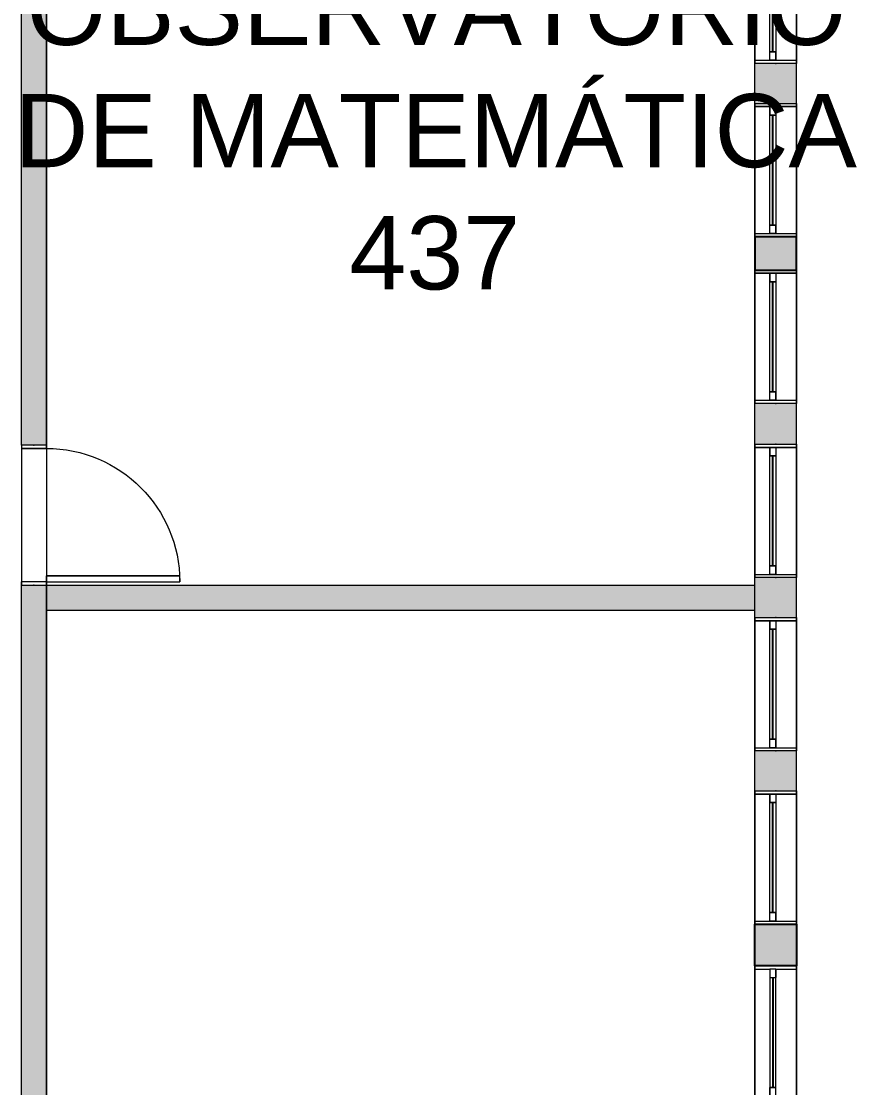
# Model space of a CAD drawing. Header units: metres. Extents: x 512 to 829, y -209 to 245.
# Drawn here: x 788.74 to 793.75, y -86.63 to -80.23 of the extents above; entities that cross this region are included whole.
import ezdxf

# ---------------------------------------------------------------- set-up
doc = ezdxf.new("R2010")
doc.units = ezdxf.units.M
doc.header["$LTSCALE"] = 0.508
doc.set_wipeout_variables(frame=1)
doc.header["$PDSIZE"] = -2
for name, color, linetype, lineweight in [('AMB-NOVOS', 10, 'Continuous', 15), ('None', 7, 'Continuous', 5), ('NãoImprimir', 7, 'Continuous', 5), ('Peitoris', 2, 'Continuous', 5), ('Telhado-Princ', 7, 'Continuous', 5)]:
    doc.layers.add(name, color=color, linetype=linetype, lineweight=lineweight)

# ---------------------------------------------------------------- blocks, each defined once
blk = doc.blocks.new('Grupo-2313')
at = {"color": 7, "linetype": 'Continuous', "lineweight": 5}
for points in [[(-0.4, 0.125), (-0.38095, 0.125), (-0.38095, -0.125), (-0.4, -0.125)], [(0.38095, 0.125), (0.4, 0.125), (0.4, -0.125), (0.38095, -0.125)]]:
    blk.add_wipeout(points, dxfattribs=at).dxf.layer = 'None'
at = {"layer": 'None', "color": 7, "linetype": 'Continuous', "lineweight": 5}
for points in [[(-0.4, 0.125), (-0.38095, 0.125), (-0.38095, -0.125), (-0.4, -0.125)], [(0.38095, 0.125), (0.4, 0.125), (0.4, -0.125), (0.38095, -0.125)]]:
    blk.add_lwpolyline(points, close=True, dxfattribs=at)
blk = doc.blocks.new('Grupo-2314')
at = {"layer": 'None', "color": 7}
blk.add_blockref('Grupo-2313', (0, 0), dxfattribs=at)
at = {"layer": 'None', "color": 7, "linetype": 'Continuous', "lineweight": 5}
for p, q in [((-0.4, 0.125), (-0.38095, 0.125)), ((-0.38095, 0.125), (-0.38095, -0.125)), ((0.4, 0.125), (0.38095, 0.125)), ((0.38095, 0.125), (0.38095, -0.125)), ((-0.4, -0.125), (-0.38095, -0.125)), ((0.4, -0.125), (0.38095, -0.125))]:
    blk.add_line(p, q, dxfattribs=at)
blk = doc.blocks.new('Grupo-2315')
at = {"layer": 'None', "color": 7, "linetype": 'Continuous', "lineweight": 5}
for p, q in [((-0.38095, 0.034925), (-0.38095, 0)), ((0.38095, 0.034925), (0.38095, 0))]:
    blk.add_line(p, q, dxfattribs=at)
blk = doc.blocks.new('Grupo-2316')
at = {"color": 7, "linetype": 'Continuous', "lineweight": 5}
for points in [[(-0.38095, 0.034925), (-0.33015, 0.034925), (-0.33015, 0), (-0.38095, 0)], [(0.33015, 0.034925), (0.38095, 0.034925), (0.38095, 0), (0.33015, 0)]]:
    blk.add_wipeout(points, dxfattribs=at).dxf.layer = 'None'
at = {"layer": 'None', "color": 7, "linetype": 'Continuous', "lineweight": 5}
for points in [[(-0.38095, 0.034925), (-0.33015, 0.034925), (-0.33015, 0), (-0.38095, 0)], [(0.33015, 0.034925), (0.38095, 0.034925), (0.38095, 0), (0.33015, 0)]]:
    blk.add_lwpolyline(points, close=True, dxfattribs=at)
blk = doc.blocks.new('Grupo-2317')
at = {"layer": 'None', "color": 7}
blk.add_blockref('Grupo-2315', (0, 0), dxfattribs=at)
at = {"color": 7, "linetype": 'Continuous', "lineweight": 5}
blk.add_wipeout([(-0.33015, 0.034925), (0.33015, 0.034925), (0.33015, 0), (-0.33015, 0)], dxfattribs=at).dxf.layer = 'None'
at = {"layer": 'None', "color": 7, "linetype": 'Continuous', "lineweight": 5}
blk.add_lwpolyline([(-0.33015, 0.034925), (0.33015, 0.034925), (0.33015, 0), (-0.33015, 0)], close=True, dxfattribs=at)
at = {"layer": 'None', "color": 7}
blk.add_blockref('Grupo-2316', (0, 0), dxfattribs=at)
at = {"layer": 'None', "color": 7, "linetype": 'Continuous', "lineweight": 5}
for p, q in [((-0.38095, 0.034925), (-0.33015, 0.034925)), ((-0.38095, 0), (-0.33015, 0)), ((-0.33015, 0.034925), (-0.33015, 0)), ((0.38095, 0.034925), (0.33015, 0.034925)), ((0.33015, 0.034925), (0.33015, 0)), ((0.38095, 0), (0.33015, 0))]:
    blk.add_line(p, q, dxfattribs=at)
blk = doc.blocks.new('Grupo-2318')
at = {"color": 7, "linetype": 'Continuous', "lineweight": 9}
blk.add_wipeout([(-0.3301, 0.0181), (0.3301, 0.0181), (0.3301, 0.0168), (-0.3301, 0.0168)], dxfattribs=at).dxf.layer = 'None'
blk = doc.blocks.new('Grupo-2319')
at = {"layer": 'None', "color": 7}
blk.add_blockref('Grupo-2318', (0, 0), dxfattribs=at)
at = {"layer": 'None', "color": 7, "linetype": 'Continuous', "lineweight": 25}
for p, q in [((-0.3301, 0.0181), (0.3301, 0.0181)), ((-0.3301, 0.0168), (0.3301, 0.0168))]:
    blk.add_line(p, q, dxfattribs=at)
blk = doc.blocks.new('Grupo-2320')
at = {"layer": 'None', "color": 7, "linetype": 'Continuous', "lineweight": 20}
for p, q in [((0.4, 0.125), (-0.4, 0.125)), ((0.4, -0.125), (-0.4, -0.125))]:
    blk.add_line(p, q, dxfattribs=at)
blk = doc.blocks.new('Window (2D)-205')
at = {"color": 7, "linetype": 'Continuous', "lineweight": 5}
blk.add_wipeout([(-0.4, 0.125), (0.4, 0.125), (0.4, -0.125), (-0.4, -0.125)], dxfattribs=at).dxf.layer = 'None'
at = {"layer": 'None', "color": 7}
blk.add_blockref('Grupo-2314', (0, 0), dxfattribs=at)
at = {"layer": 'None', "color": 7, "linetype": 'Continuous', "lineweight": 5}
for p, q in [((-0.4, 0.125), (0.4, 0.125)), ((-0.4, -0.125), (0.4, -0.125))]:
    blk.add_line(p, q, dxfattribs=at)
at = {"layer": 'NãoImprimir', "linetype": 'Continuous'}
for p in [(-0.4, 0), (0.4, 0)]:
    blk.add_point(p, dxfattribs=at)
at = {"layer": 'Peitoris'}
blk.add_blockref('Grupo-2317', (0, 0), dxfattribs=at)
blk.add_blockref('Grupo-2319', (0, 0), dxfattribs=at)
at = {"layer": 'Telhado-Princ'}
blk.add_blockref('Grupo-2320', (0, 0), dxfattribs=at)
blk = doc.blocks.new('Grupo-2321')
at = {"color": 7, "linetype": 'Continuous', "lineweight": 5}
for points in [[(-0.4, 0.125), (-0.38095, 0.125), (-0.38095, -0.125), (-0.4, -0.125)], [(0.38095, 0.125), (0.4, 0.125), (0.4, -0.125), (0.38095, -0.125)]]:
    blk.add_wipeout(points, dxfattribs=at).dxf.layer = 'None'
at = {"layer": 'None', "color": 7, "linetype": 'Continuous', "lineweight": 5}
for points in [[(-0.4, 0.125), (-0.38095, 0.125), (-0.38095, -0.125), (-0.4, -0.125)], [(0.38095, 0.125), (0.4, 0.125), (0.4, -0.125), (0.38095, -0.125)]]:
    blk.add_lwpolyline(points, close=True, dxfattribs=at)
blk = doc.blocks.new('Grupo-2322')
at = {"layer": 'None', "color": 7}
blk.add_blockref('Grupo-2321', (0, 0), dxfattribs=at)
at = {"layer": 'None', "color": 7, "linetype": 'Continuous', "lineweight": 5}
for p, q in [((-0.4, 0.125), (-0.38095, 0.125)), ((-0.38095, 0.125), (-0.38095, -0.125)), ((0.4, 0.125), (0.38095, 0.125)), ((0.38095, 0.125), (0.38095, -0.125)), ((-0.4, -0.125), (-0.38095, -0.125)), ((0.4, -0.125), (0.38095, -0.125))]:
    blk.add_line(p, q, dxfattribs=at)
blk = doc.blocks.new('Grupo-2323')
at = {"layer": 'None', "color": 7, "linetype": 'Continuous', "lineweight": 5}
for p, q in [((-0.38095, 0.034925), (-0.38095, 0)), ((0.38095, 0.034925), (0.38095, 0))]:
    blk.add_line(p, q, dxfattribs=at)
blk = doc.blocks.new('Grupo-2324')
at = {"color": 7, "linetype": 'Continuous', "lineweight": 5}
for points in [[(-0.38095, 0.034925), (-0.33015, 0.034925), (-0.33015, 0), (-0.38095, 0)], [(0.33015, 0.034925), (0.38095, 0.034925), (0.38095, 0), (0.33015, 0)]]:
    blk.add_wipeout(points, dxfattribs=at).dxf.layer = 'None'
at = {"layer": 'None', "color": 7, "linetype": 'Continuous', "lineweight": 5}
for points in [[(-0.38095, 0.034925), (-0.33015, 0.034925), (-0.33015, 0), (-0.38095, 0)], [(0.33015, 0.034925), (0.38095, 0.034925), (0.38095, 0), (0.33015, 0)]]:
    blk.add_lwpolyline(points, close=True, dxfattribs=at)
blk = doc.blocks.new('Grupo-2325')
at = {"layer": 'None', "color": 7}
blk.add_blockref('Grupo-2323', (0, 0), dxfattribs=at)
at = {"color": 7, "linetype": 'Continuous', "lineweight": 5}
blk.add_wipeout([(-0.33015, 0.034925), (0.33015, 0.034925), (0.33015, 0), (-0.33015, 0)], dxfattribs=at).dxf.layer = 'None'
at = {"layer": 'None', "color": 7, "linetype": 'Continuous', "lineweight": 5}
blk.add_lwpolyline([(-0.33015, 0.034925), (0.33015, 0.034925), (0.33015, 0), (-0.33015, 0)], close=True, dxfattribs=at)
at = {"layer": 'None', "color": 7}
blk.add_blockref('Grupo-2324', (0, 0), dxfattribs=at)
at = {"layer": 'None', "color": 7, "linetype": 'Continuous', "lineweight": 5}
for p, q in [((-0.38095, 0.034925), (-0.33015, 0.034925)), ((-0.38095, 0), (-0.33015, 0)), ((-0.33015, 0.034925), (-0.33015, 0)), ((0.38095, 0.034925), (0.33015, 0.034925)), ((0.33015, 0.034925), (0.33015, 0)), ((0.38095, 0), (0.33015, 0))]:
    blk.add_line(p, q, dxfattribs=at)
blk = doc.blocks.new('Grupo-2326')
at = {"color": 7, "linetype": 'Continuous', "lineweight": 9}
blk.add_wipeout([(-0.3301, 0.0181), (0.3301, 0.0181), (0.3301, 0.0168), (-0.3301, 0.0168)], dxfattribs=at).dxf.layer = 'None'
blk = doc.blocks.new('Grupo-2327')
at = {"layer": 'None', "color": 7}
blk.add_blockref('Grupo-2326', (0, 0), dxfattribs=at)
at = {"layer": 'None', "color": 7, "linetype": 'Continuous', "lineweight": 25}
for p, q in [((-0.3301, 0.0181), (0.3301, 0.0181)), ((-0.3301, 0.0168), (0.3301, 0.0168))]:
    blk.add_line(p, q, dxfattribs=at)
blk = doc.blocks.new('Grupo-2328')
at = {"layer": 'None', "color": 7, "linetype": 'Continuous', "lineweight": 20}
for p, q in [((0.4, 0.125), (-0.4, 0.125)), ((0.4, -0.125), (-0.4, -0.125))]:
    blk.add_line(p, q, dxfattribs=at)
blk = doc.blocks.new('Window (2D)-206')
at = {"color": 7, "linetype": 'Continuous', "lineweight": 5}
blk.add_wipeout([(-0.4, 0.125), (0.4, 0.125), (0.4, -0.125), (-0.4, -0.125)], dxfattribs=at).dxf.layer = 'None'
at = {"layer": 'None', "color": 7}
blk.add_blockref('Grupo-2322', (0, 0), dxfattribs=at)
at = {"layer": 'None', "color": 7, "linetype": 'Continuous', "lineweight": 5}
for p, q in [((-0.4, 0.125), (0.4, 0.125)), ((-0.4, -0.125), (0.4, -0.125))]:
    blk.add_line(p, q, dxfattribs=at)
at = {"layer": 'NãoImprimir', "linetype": 'Continuous'}
for p in [(-0.4, 0), (0.4, 0)]:
    blk.add_point(p, dxfattribs=at)
at = {"layer": 'Peitoris'}
blk.add_blockref('Grupo-2325', (0, 0), dxfattribs=at)
blk.add_blockref('Grupo-2327', (0, 0), dxfattribs=at)
at = {"layer": 'Telhado-Princ'}
blk.add_blockref('Grupo-2328', (0, 0), dxfattribs=at)
blk = doc.blocks.new('Grupo-2329')
at = {"color": 7, "linetype": 'Continuous', "lineweight": 5}
for points in [[(-0.4, 0.125), (-0.38095, 0.125), (-0.38095, -0.125), (-0.4, -0.125)], [(0.38095, 0.125), (0.4, 0.125), (0.4, -0.125), (0.38095, -0.125)]]:
    blk.add_wipeout(points, dxfattribs=at).dxf.layer = 'None'
at = {"layer": 'None', "color": 7, "linetype": 'Continuous', "lineweight": 5}
for points in [[(-0.4, 0.125), (-0.38095, 0.125), (-0.38095, -0.125), (-0.4, -0.125)], [(0.38095, 0.125), (0.4, 0.125), (0.4, -0.125), (0.38095, -0.125)]]:
    blk.add_lwpolyline(points, close=True, dxfattribs=at)
blk = doc.blocks.new('Grupo-2330')
at = {"layer": 'None', "color": 7}
blk.add_blockref('Grupo-2329', (0, 0), dxfattribs=at)
at = {"layer": 'None', "color": 7, "linetype": 'Continuous', "lineweight": 5}
for p, q in [((-0.4, 0.125), (-0.38095, 0.125)), ((-0.38095, 0.125), (-0.38095, -0.125)), ((0.4, 0.125), (0.38095, 0.125)), ((0.38095, 0.125), (0.38095, -0.125)), ((-0.4, -0.125), (-0.38095, -0.125)), ((0.4, -0.125), (0.38095, -0.125))]:
    blk.add_line(p, q, dxfattribs=at)
blk = doc.blocks.new('Grupo-2331')
at = {"layer": 'None', "color": 7, "linetype": 'Continuous', "lineweight": 5}
for p, q in [((-0.38095, 0.034925), (-0.38095, 0)), ((0.38095, 0.034925), (0.38095, 0))]:
    blk.add_line(p, q, dxfattribs=at)
blk = doc.blocks.new('Grupo-2332')
at = {"color": 7, "linetype": 'Continuous', "lineweight": 5}
for points in [[(-0.38095, 0.034925), (-0.33015, 0.034925), (-0.33015, 0), (-0.38095, 0)], [(0.33015, 0.034925), (0.38095, 0.034925), (0.38095, 0), (0.33015, 0)]]:
    blk.add_wipeout(points, dxfattribs=at).dxf.layer = 'None'
at = {"layer": 'None', "color": 7, "linetype": 'Continuous', "lineweight": 5}
for points in [[(-0.38095, 0.034925), (-0.33015, 0.034925), (-0.33015, 0), (-0.38095, 0)], [(0.33015, 0.034925), (0.38095, 0.034925), (0.38095, 0), (0.33015, 0)]]:
    blk.add_lwpolyline(points, close=True, dxfattribs=at)
blk = doc.blocks.new('Grupo-2333')
at = {"layer": 'None', "color": 7}
blk.add_blockref('Grupo-2331', (0, 0), dxfattribs=at)
at = {"color": 7, "linetype": 'Continuous', "lineweight": 5}
blk.add_wipeout([(-0.33015, 0.034925), (0.33015, 0.034925), (0.33015, 0), (-0.33015, 0)], dxfattribs=at).dxf.layer = 'None'
at = {"layer": 'None', "color": 7, "linetype": 'Continuous', "lineweight": 5}
blk.add_lwpolyline([(-0.33015, 0.034925), (0.33015, 0.034925), (0.33015, 0), (-0.33015, 0)], close=True, dxfattribs=at)
at = {"layer": 'None', "color": 7}
blk.add_blockref('Grupo-2332', (0, 0), dxfattribs=at)
at = {"layer": 'None', "color": 7, "linetype": 'Continuous', "lineweight": 5}
for p, q in [((-0.38095, 0.034925), (-0.33015, 0.034925)), ((-0.38095, 0), (-0.33015, 0)), ((-0.33015, 0.034925), (-0.33015, 0)), ((0.38095, 0.034925), (0.33015, 0.034925)), ((0.33015, 0.034925), (0.33015, 0)), ((0.38095, 0), (0.33015, 0))]:
    blk.add_line(p, q, dxfattribs=at)
blk = doc.blocks.new('Grupo-2334')
at = {"color": 7, "linetype": 'Continuous', "lineweight": 9}
blk.add_wipeout([(-0.3301, 0.0181), (0.3301, 0.0181), (0.3301, 0.0168), (-0.3301, 0.0168)], dxfattribs=at).dxf.layer = 'None'
blk = doc.blocks.new('Grupo-2335')
at = {"layer": 'None', "color": 7}
blk.add_blockref('Grupo-2334', (0, 0), dxfattribs=at)
at = {"layer": 'None', "color": 7, "linetype": 'Continuous', "lineweight": 25}
for p, q in [((-0.3301, 0.0181), (0.3301, 0.0181)), ((-0.3301, 0.0168), (0.3301, 0.0168))]:
    blk.add_line(p, q, dxfattribs=at)
blk = doc.blocks.new('Grupo-2336')
at = {"layer": 'None', "color": 7, "linetype": 'Continuous', "lineweight": 20}
for p, q in [((0.4, 0.125), (-0.4, 0.125)), ((0.4, -0.125), (-0.4, -0.125))]:
    blk.add_line(p, q, dxfattribs=at)
blk = doc.blocks.new('Window (2D)-207')
at = {"color": 7, "linetype": 'Continuous', "lineweight": 5}
blk.add_wipeout([(-0.4, 0.125), (0.4, 0.125), (0.4, -0.125), (-0.4, -0.125)], dxfattribs=at).dxf.layer = 'None'
at = {"layer": 'None', "color": 7}
blk.add_blockref('Grupo-2330', (0, 0), dxfattribs=at)
at = {"layer": 'None', "color": 7, "linetype": 'Continuous', "lineweight": 5}
for p, q in [((-0.4, 0.125), (0.4, 0.125)), ((-0.4, -0.125), (0.4, -0.125))]:
    blk.add_line(p, q, dxfattribs=at)
at = {"layer": 'NãoImprimir', "linetype": 'Continuous'}
for p in [(-0.4, 0), (0.4, 0)]:
    blk.add_point(p, dxfattribs=at)
at = {"layer": 'Peitoris'}
blk.add_blockref('Grupo-2333', (0, 0), dxfattribs=at)
blk.add_blockref('Grupo-2335', (0, 0), dxfattribs=at)
at = {"layer": 'Telhado-Princ'}
blk.add_blockref('Grupo-2336', (0, 0), dxfattribs=at)
blk = doc.blocks.new('Grupo-2337')
at = {"color": 7, "linetype": 'Continuous', "lineweight": 5}
for points in [[(-0.4, 0.125), (-0.38095, 0.125), (-0.38095, -0.125), (-0.4, -0.125)], [(0.38095, 0.125), (0.4, 0.125), (0.4, -0.125), (0.38095, -0.125)]]:
    blk.add_wipeout(points, dxfattribs=at).dxf.layer = 'None'
at = {"layer": 'None', "color": 7, "linetype": 'Continuous', "lineweight": 5}
for points in [[(-0.4, 0.125), (-0.38095, 0.125), (-0.38095, -0.125), (-0.4, -0.125)], [(0.38095, 0.125), (0.4, 0.125), (0.4, -0.125), (0.38095, -0.125)]]:
    blk.add_lwpolyline(points, close=True, dxfattribs=at)
blk = doc.blocks.new('Grupo-2338')
at = {"layer": 'None', "color": 7}
blk.add_blockref('Grupo-2337', (0, 0), dxfattribs=at)
at = {"layer": 'None', "color": 7, "linetype": 'Continuous', "lineweight": 5}
for p, q in [((-0.4, 0.125), (-0.38095, 0.125)), ((-0.38095, 0.125), (-0.38095, -0.125)), ((0.4, 0.125), (0.38095, 0.125)), ((0.38095, 0.125), (0.38095, -0.125)), ((-0.4, -0.125), (-0.38095, -0.125)), ((0.4, -0.125), (0.38095, -0.125))]:
    blk.add_line(p, q, dxfattribs=at)
blk = doc.blocks.new('Grupo-2339')
at = {"layer": 'None', "color": 7, "linetype": 'Continuous', "lineweight": 5}
for p, q in [((-0.38095, 0.034925), (-0.38095, 0)), ((0.38095, 0.034925), (0.38095, 0))]:
    blk.add_line(p, q, dxfattribs=at)
blk = doc.blocks.new('Grupo-2340')
at = {"color": 7, "linetype": 'Continuous', "lineweight": 5}
for points in [[(-0.38095, 0.034925), (-0.33015, 0.034925), (-0.33015, 0), (-0.38095, 0)], [(0.33015, 0.034925), (0.38095, 0.034925), (0.38095, 0), (0.33015, 0)]]:
    blk.add_wipeout(points, dxfattribs=at).dxf.layer = 'None'
at = {"layer": 'None', "color": 7, "linetype": 'Continuous', "lineweight": 5}
for points in [[(-0.38095, 0.034925), (-0.33015, 0.034925), (-0.33015, 0), (-0.38095, 0)], [(0.33015, 0.034925), (0.38095, 0.034925), (0.38095, 0), (0.33015, 0)]]:
    blk.add_lwpolyline(points, close=True, dxfattribs=at)
blk = doc.blocks.new('Grupo-2341')
at = {"layer": 'None', "color": 7}
blk.add_blockref('Grupo-2339', (0, 0), dxfattribs=at)
at = {"color": 7, "linetype": 'Continuous', "lineweight": 5}
blk.add_wipeout([(-0.33015, 0.034925), (0.33015, 0.034925), (0.33015, 0), (-0.33015, 0)], dxfattribs=at).dxf.layer = 'None'
at = {"layer": 'None', "color": 7, "linetype": 'Continuous', "lineweight": 5}
blk.add_lwpolyline([(-0.33015, 0.034925), (0.33015, 0.034925), (0.33015, 0), (-0.33015, 0)], close=True, dxfattribs=at)
at = {"layer": 'None', "color": 7}
blk.add_blockref('Grupo-2340', (0, 0), dxfattribs=at)
at = {"layer": 'None', "color": 7, "linetype": 'Continuous', "lineweight": 5}
for p, q in [((-0.38095, 0.034925), (-0.33015, 0.034925)), ((-0.38095, 0), (-0.33015, 0)), ((-0.33015, 0.034925), (-0.33015, 0)), ((0.38095, 0.034925), (0.33015, 0.034925)), ((0.33015, 0.034925), (0.33015, 0)), ((0.38095, 0), (0.33015, 0))]:
    blk.add_line(p, q, dxfattribs=at)
blk = doc.blocks.new('Grupo-2342')
at = {"color": 7, "linetype": 'Continuous', "lineweight": 9}
blk.add_wipeout([(-0.3301, 0.0181), (0.3301, 0.0181), (0.3301, 0.0168), (-0.3301, 0.0168)], dxfattribs=at).dxf.layer = 'None'
blk = doc.blocks.new('Grupo-2343')
at = {"layer": 'None', "color": 7}
blk.add_blockref('Grupo-2342', (0, 0), dxfattribs=at)
at = {"layer": 'None', "color": 7, "linetype": 'Continuous', "lineweight": 25}
for p, q in [((-0.3301, 0.0181), (0.3301, 0.0181)), ((-0.3301, 0.0168), (0.3301, 0.0168))]:
    blk.add_line(p, q, dxfattribs=at)
blk = doc.blocks.new('Grupo-2344')
at = {"layer": 'None', "color": 7, "linetype": 'Continuous', "lineweight": 20}
for p, q in [((0.4, 0.125), (-0.4, 0.125)), ((0.4, -0.125), (-0.4, -0.125))]:
    blk.add_line(p, q, dxfattribs=at)
blk = doc.blocks.new('Window (2D)-208')
at = {"color": 7, "linetype": 'Continuous', "lineweight": 5}
blk.add_wipeout([(-0.4, 0.125), (0.4, 0.125), (0.4, -0.125), (-0.4, -0.125)], dxfattribs=at).dxf.layer = 'None'
at = {"layer": 'None', "color": 7}
blk.add_blockref('Grupo-2338', (0, 0), dxfattribs=at)
at = {"layer": 'None', "color": 7, "linetype": 'Continuous', "lineweight": 5}
for p, q in [((-0.4, 0.125), (0.4, 0.125)), ((-0.4, -0.125), (0.4, -0.125))]:
    blk.add_line(p, q, dxfattribs=at)
at = {"layer": 'NãoImprimir', "linetype": 'Continuous'}
for p in [(-0.4, 0), (0.4, 0)]:
    blk.add_point(p, dxfattribs=at)
at = {"layer": 'Peitoris'}
blk.add_blockref('Grupo-2341', (0, 0), dxfattribs=at)
blk.add_blockref('Grupo-2343', (0, 0), dxfattribs=at)
at = {"layer": 'Telhado-Princ'}
blk.add_blockref('Grupo-2344', (0, 0), dxfattribs=at)
blk = doc.blocks.new('Grupo-2345')
at = {"color": 7, "linetype": 'Continuous', "lineweight": 5}
for points in [[(-0.4, 0.125), (-0.38095, 0.125), (-0.38095, -0.125), (-0.4, -0.125)], [(0.38095, 0.125), (0.4, 0.125), (0.4, -0.125), (0.38095, -0.125)]]:
    blk.add_wipeout(points, dxfattribs=at).dxf.layer = 'None'
at = {"layer": 'None', "color": 7, "linetype": 'Continuous', "lineweight": 5}
for points in [[(-0.4, 0.125), (-0.38095, 0.125), (-0.38095, -0.125), (-0.4, -0.125)], [(0.38095, 0.125), (0.4, 0.125), (0.4, -0.125), (0.38095, -0.125)]]:
    blk.add_lwpolyline(points, close=True, dxfattribs=at)
blk = doc.blocks.new('Grupo-2346')
at = {"layer": 'None', "color": 7}
blk.add_blockref('Grupo-2345', (0, 0), dxfattribs=at)
at = {"layer": 'None', "color": 7, "linetype": 'Continuous', "lineweight": 5}
for p, q in [((-0.4, 0.125), (-0.38095, 0.125)), ((-0.38095, 0.125), (-0.38095, -0.125)), ((0.4, 0.125), (0.38095, 0.125)), ((0.38095, 0.125), (0.38095, -0.125)), ((-0.4, -0.125), (-0.38095, -0.125)), ((0.4, -0.125), (0.38095, -0.125))]:
    blk.add_line(p, q, dxfattribs=at)
blk = doc.blocks.new('Grupo-2347')
at = {"layer": 'None', "color": 7, "linetype": 'Continuous', "lineweight": 5}
for p, q in [((-0.38095, 0.034925), (-0.38095, 0)), ((0.38095, 0.034925), (0.38095, 0))]:
    blk.add_line(p, q, dxfattribs=at)
blk = doc.blocks.new('Grupo-2348')
at = {"color": 7, "linetype": 'Continuous', "lineweight": 5}
for points in [[(-0.38095, 0.034925), (-0.33015, 0.034925), (-0.33015, 0), (-0.38095, 0)], [(0.33015, 0.034925), (0.38095, 0.034925), (0.38095, 0), (0.33015, 0)]]:
    blk.add_wipeout(points, dxfattribs=at).dxf.layer = 'None'
at = {"layer": 'None', "color": 7, "linetype": 'Continuous', "lineweight": 5}
for points in [[(-0.38095, 0.034925), (-0.33015, 0.034925), (-0.33015, 0), (-0.38095, 0)], [(0.33015, 0.034925), (0.38095, 0.034925), (0.38095, 0), (0.33015, 0)]]:
    blk.add_lwpolyline(points, close=True, dxfattribs=at)
blk = doc.blocks.new('Grupo-2349')
at = {"layer": 'None', "color": 7}
blk.add_blockref('Grupo-2347', (0, 0), dxfattribs=at)
at = {"color": 7, "linetype": 'Continuous', "lineweight": 5}
blk.add_wipeout([(-0.33015, 0.034925), (0.33015, 0.034925), (0.33015, 0), (-0.33015, 0)], dxfattribs=at).dxf.layer = 'None'
at = {"layer": 'None', "color": 7, "linetype": 'Continuous', "lineweight": 5}
blk.add_lwpolyline([(-0.33015, 0.034925), (0.33015, 0.034925), (0.33015, 0), (-0.33015, 0)], close=True, dxfattribs=at)
at = {"layer": 'None', "color": 7}
blk.add_blockref('Grupo-2348', (0, 0), dxfattribs=at)
at = {"layer": 'None', "color": 7, "linetype": 'Continuous', "lineweight": 5}
for p, q in [((-0.38095, 0.034925), (-0.33015, 0.034925)), ((-0.38095, 0), (-0.33015, 0)), ((-0.33015, 0.034925), (-0.33015, 0)), ((0.38095, 0.034925), (0.33015, 0.034925)), ((0.33015, 0.034925), (0.33015, 0)), ((0.38095, 0), (0.33015, 0))]:
    blk.add_line(p, q, dxfattribs=at)
blk = doc.blocks.new('Grupo-2350')
at = {"color": 7, "linetype": 'Continuous', "lineweight": 9}
blk.add_wipeout([(-0.3301, 0.0181), (0.3301, 0.0181), (0.3301, 0.0168), (-0.3301, 0.0168)], dxfattribs=at).dxf.layer = 'None'
blk = doc.blocks.new('Grupo-2351')
at = {"layer": 'None', "color": 7}
blk.add_blockref('Grupo-2350', (0, 0), dxfattribs=at)
at = {"layer": 'None', "color": 7, "linetype": 'Continuous', "lineweight": 25}
for p, q in [((-0.3301, 0.0181), (0.3301, 0.0181)), ((-0.3301, 0.0168), (0.3301, 0.0168))]:
    blk.add_line(p, q, dxfattribs=at)
blk = doc.blocks.new('Grupo-2352')
at = {"layer": 'None', "color": 7, "linetype": 'Continuous', "lineweight": 20}
for p, q in [((0.4, 0.125), (-0.4, 0.125)), ((0.4, -0.125), (-0.4, -0.125))]:
    blk.add_line(p, q, dxfattribs=at)
blk = doc.blocks.new('Window (2D)-209')
at = {"color": 7, "linetype": 'Continuous', "lineweight": 5}
blk.add_wipeout([(-0.4, 0.125), (0.4, 0.125), (0.4, -0.125), (-0.4, -0.125)], dxfattribs=at).dxf.layer = 'None'
at = {"layer": 'None', "color": 7}
blk.add_blockref('Grupo-2346', (0, 0), dxfattribs=at)
at = {"layer": 'None', "color": 7, "linetype": 'Continuous', "lineweight": 5}
for p, q in [((-0.4, 0.125), (0.4, 0.125)), ((-0.4, -0.125), (0.4, -0.125))]:
    blk.add_line(p, q, dxfattribs=at)
at = {"layer": 'NãoImprimir', "linetype": 'Continuous'}
for p in [(-0.4, 0), (0.4, 0)]:
    blk.add_point(p, dxfattribs=at)
at = {"layer": 'Peitoris'}
blk.add_blockref('Grupo-2349', (0, 0), dxfattribs=at)
blk.add_blockref('Grupo-2351', (0, 0), dxfattribs=at)
at = {"layer": 'Telhado-Princ'}
blk.add_blockref('Grupo-2352', (0, 0), dxfattribs=at)
blk = doc.blocks.new('Grupo-2465')
at = {"color": 7, "linetype": 'Continuous', "lineweight": 5}
for points in [[(-0.4, 0.125), (-0.38095, 0.125), (-0.38095, -0.125), (-0.4, -0.125)], [(0.38095, 0.125), (0.4, 0.125), (0.4, -0.125), (0.38095, -0.125)]]:
    blk.add_wipeout(points, dxfattribs=at).dxf.layer = 'None'
at = {"layer": 'None', "color": 7, "linetype": 'Continuous', "lineweight": 5}
for points in [[(-0.4, 0.125), (-0.38095, 0.125), (-0.38095, -0.125), (-0.4, -0.125)], [(0.38095, 0.125), (0.4, 0.125), (0.4, -0.125), (0.38095, -0.125)]]:
    blk.add_lwpolyline(points, close=True, dxfattribs=at)
blk = doc.blocks.new('Grupo-2466')
at = {"layer": 'None', "color": 7}
blk.add_blockref('Grupo-2465', (0, 0), dxfattribs=at)
at = {"layer": 'None', "color": 7, "linetype": 'Continuous', "lineweight": 5}
for p, q in [((-0.4, 0.125), (-0.38095, 0.125)), ((-0.38095, 0.125), (-0.38095, -0.125)), ((0.4, 0.125), (0.38095, 0.125)), ((0.38095, 0.125), (0.38095, -0.125)), ((-0.4, -0.125), (-0.38095, -0.125)), ((0.4, -0.125), (0.38095, -0.125))]:
    blk.add_line(p, q, dxfattribs=at)
blk = doc.blocks.new('Grupo-2467')
at = {"layer": 'None', "color": 7, "linetype": 'Continuous', "lineweight": 5}
for p, q in [((-0.38095, 0.034925), (-0.38095, 0)), ((0.38095, 0.034925), (0.38095, 0))]:
    blk.add_line(p, q, dxfattribs=at)
blk = doc.blocks.new('Grupo-2468')
at = {"color": 7, "linetype": 'Continuous', "lineweight": 5}
for points in [[(-0.38095, 0.034925), (-0.33015, 0.034925), (-0.33015, 0), (-0.38095, 0)], [(0.33015, 0.034925), (0.38095, 0.034925), (0.38095, 0), (0.33015, 0)]]:
    blk.add_wipeout(points, dxfattribs=at).dxf.layer = 'None'
at = {"layer": 'None', "color": 7, "linetype": 'Continuous', "lineweight": 5}
for points in [[(-0.38095, 0.034925), (-0.33015, 0.034925), (-0.33015, 0), (-0.38095, 0)], [(0.33015, 0.034925), (0.38095, 0.034925), (0.38095, 0), (0.33015, 0)]]:
    blk.add_lwpolyline(points, close=True, dxfattribs=at)
blk = doc.blocks.new('Grupo-2469')
at = {"layer": 'None', "color": 7}
blk.add_blockref('Grupo-2467', (0, 0), dxfattribs=at)
at = {"color": 7, "linetype": 'Continuous', "lineweight": 5}
blk.add_wipeout([(-0.33015, 0.034925), (0.33015, 0.034925), (0.33015, 0), (-0.33015, 0)], dxfattribs=at).dxf.layer = 'None'
at = {"layer": 'None', "color": 7, "linetype": 'Continuous', "lineweight": 5}
blk.add_lwpolyline([(-0.33015, 0.034925), (0.33015, 0.034925), (0.33015, 0), (-0.33015, 0)], close=True, dxfattribs=at)
at = {"layer": 'None', "color": 7}
blk.add_blockref('Grupo-2468', (0, 0), dxfattribs=at)
at = {"layer": 'None', "color": 7, "linetype": 'Continuous', "lineweight": 5}
for p, q in [((-0.38095, 0.034925), (-0.33015, 0.034925)), ((-0.38095, 0), (-0.33015, 0)), ((-0.33015, 0.034925), (-0.33015, 0)), ((0.38095, 0.034925), (0.33015, 0.034925)), ((0.33015, 0.034925), (0.33015, 0)), ((0.38095, 0), (0.33015, 0))]:
    blk.add_line(p, q, dxfattribs=at)
blk = doc.blocks.new('Grupo-2470')
at = {"color": 7, "linetype": 'Continuous', "lineweight": 9}
blk.add_wipeout([(-0.3301, 0.0181), (0.3301, 0.0181), (0.3301, 0.0168), (-0.3301, 0.0168)], dxfattribs=at).dxf.layer = 'None'
blk = doc.blocks.new('Grupo-2471')
at = {"layer": 'None', "color": 7}
blk.add_blockref('Grupo-2470', (0, 0), dxfattribs=at)
at = {"layer": 'None', "color": 7, "linetype": 'Continuous', "lineweight": 25}
for p, q in [((-0.3301, 0.0181), (0.3301, 0.0181)), ((-0.3301, 0.0168), (0.3301, 0.0168))]:
    blk.add_line(p, q, dxfattribs=at)
blk = doc.blocks.new('Grupo-2472')
at = {"layer": 'None', "color": 7, "linetype": 'Continuous', "lineweight": 20}
for p, q in [((0.4, 0.125), (-0.4, 0.125)), ((0.4, -0.125), (-0.4, -0.125))]:
    blk.add_line(p, q, dxfattribs=at)
blk = doc.blocks.new('Window (2D)-224')
at = {"color": 7, "linetype": 'Continuous', "lineweight": 5}
blk.add_wipeout([(-0.4, 0.125), (0.4, 0.125), (0.4, -0.125), (-0.4, -0.125)], dxfattribs=at).dxf.layer = 'None'
at = {"layer": 'None', "color": 7}
blk.add_blockref('Grupo-2466', (0, 0), dxfattribs=at)
at = {"layer": 'None', "color": 7, "linetype": 'Continuous', "lineweight": 5}
for p, q in [((-0.4, 0.125), (0.4, 0.125)), ((-0.4, -0.125), (0.4, -0.125))]:
    blk.add_line(p, q, dxfattribs=at)
at = {"layer": 'NãoImprimir', "linetype": 'Continuous'}
for p in [(-0.4, 0), (0.4, 0)]:
    blk.add_point(p, dxfattribs=at)
at = {"layer": 'Peitoris'}
blk.add_blockref('Grupo-2469', (0, 0), dxfattribs=at)
blk.add_blockref('Grupo-2471', (0, 0), dxfattribs=at)
at = {"layer": 'Telhado-Princ'}
blk.add_blockref('Grupo-2472', (0, 0), dxfattribs=at)
blk = doc.blocks.new('Grupo-2473')
at = {"color": 7, "linetype": 'Continuous', "lineweight": 5}
for points in [[(-0.4, 0.125), (-0.38095, 0.125), (-0.38095, -0.125), (-0.4, -0.125)], [(0.38095, 0.125), (0.4, 0.125), (0.4, -0.125), (0.38095, -0.125)]]:
    blk.add_wipeout(points, dxfattribs=at).dxf.layer = 'None'
at = {"layer": 'None', "color": 7, "linetype": 'Continuous', "lineweight": 5}
for points in [[(-0.4, 0.125), (-0.38095, 0.125), (-0.38095, -0.125), (-0.4, -0.125)], [(0.38095, 0.125), (0.4, 0.125), (0.4, -0.125), (0.38095, -0.125)]]:
    blk.add_lwpolyline(points, close=True, dxfattribs=at)
blk = doc.blocks.new('Grupo-2474')
at = {"layer": 'None', "color": 7}
blk.add_blockref('Grupo-2473', (0, 0), dxfattribs=at)
at = {"layer": 'None', "color": 7, "linetype": 'Continuous', "lineweight": 5}
for p, q in [((-0.4, 0.125), (-0.38095, 0.125)), ((-0.38095, 0.125), (-0.38095, -0.125)), ((0.4, 0.125), (0.38095, 0.125)), ((0.38095, 0.125), (0.38095, -0.125)), ((-0.4, -0.125), (-0.38095, -0.125)), ((0.4, -0.125), (0.38095, -0.125))]:
    blk.add_line(p, q, dxfattribs=at)
blk = doc.blocks.new('Grupo-2475')
at = {"layer": 'None', "color": 7, "linetype": 'Continuous', "lineweight": 5}
for p, q in [((-0.38095, 0.034925), (-0.38095, 0)), ((0.38095, 0.034925), (0.38095, 0))]:
    blk.add_line(p, q, dxfattribs=at)
blk = doc.blocks.new('Grupo-2476')
at = {"color": 7, "linetype": 'Continuous', "lineweight": 5}
for points in [[(-0.38095, 0.034925), (-0.33015, 0.034925), (-0.33015, 0), (-0.38095, 0)], [(0.33015, 0.034925), (0.38095, 0.034925), (0.38095, 0), (0.33015, 0)]]:
    blk.add_wipeout(points, dxfattribs=at).dxf.layer = 'None'
at = {"layer": 'None', "color": 7, "linetype": 'Continuous', "lineweight": 5}
for points in [[(-0.38095, 0.034925), (-0.33015, 0.034925), (-0.33015, 0), (-0.38095, 0)], [(0.33015, 0.034925), (0.38095, 0.034925), (0.38095, 0), (0.33015, 0)]]:
    blk.add_lwpolyline(points, close=True, dxfattribs=at)
blk = doc.blocks.new('Grupo-2477')
at = {"layer": 'None', "color": 7}
blk.add_blockref('Grupo-2475', (0, 0), dxfattribs=at)
at = {"color": 7, "linetype": 'Continuous', "lineweight": 5}
blk.add_wipeout([(-0.33015, 0.034925), (0.33015, 0.034925), (0.33015, 0), (-0.33015, 0)], dxfattribs=at).dxf.layer = 'None'
at = {"layer": 'None', "color": 7, "linetype": 'Continuous', "lineweight": 5}
blk.add_lwpolyline([(-0.33015, 0.034925), (0.33015, 0.034925), (0.33015, 0), (-0.33015, 0)], close=True, dxfattribs=at)
at = {"layer": 'None', "color": 7}
blk.add_blockref('Grupo-2476', (0, 0), dxfattribs=at)
at = {"layer": 'None', "color": 7, "linetype": 'Continuous', "lineweight": 5}
for p, q in [((-0.38095, 0.034925), (-0.33015, 0.034925)), ((-0.38095, 0), (-0.33015, 0)), ((-0.33015, 0.034925), (-0.33015, 0)), ((0.38095, 0.034925), (0.33015, 0.034925)), ((0.33015, 0.034925), (0.33015, 0)), ((0.38095, 0), (0.33015, 0))]:
    blk.add_line(p, q, dxfattribs=at)
blk = doc.blocks.new('Grupo-2478')
at = {"color": 7, "linetype": 'Continuous', "lineweight": 9}
blk.add_wipeout([(-0.3301, 0.0181), (0.3301, 0.0181), (0.3301, 0.0168), (-0.3301, 0.0168)], dxfattribs=at).dxf.layer = 'None'
blk = doc.blocks.new('Grupo-2479')
at = {"layer": 'None', "color": 7}
blk.add_blockref('Grupo-2478', (0, 0), dxfattribs=at)
at = {"layer": 'None', "color": 7, "linetype": 'Continuous', "lineweight": 25}
for p, q in [((-0.3301, 0.0181), (0.3301, 0.0181)), ((-0.3301, 0.0168), (0.3301, 0.0168))]:
    blk.add_line(p, q, dxfattribs=at)
blk = doc.blocks.new('Grupo-2480')
at = {"layer": 'None', "color": 7, "linetype": 'Continuous', "lineweight": 20}
for p, q in [((0.4, 0.125), (-0.4, 0.125)), ((0.4, -0.125), (-0.4, -0.125))]:
    blk.add_line(p, q, dxfattribs=at)
blk = doc.blocks.new('Window (2D)-225')
at = {"color": 7, "linetype": 'Continuous', "lineweight": 5}
blk.add_wipeout([(-0.4, 0.125), (0.4, 0.125), (0.4, -0.125), (-0.4, -0.125)], dxfattribs=at).dxf.layer = 'None'
at = {"layer": 'None', "color": 7}
blk.add_blockref('Grupo-2474', (0, 0), dxfattribs=at)
at = {"layer": 'None', "color": 7, "linetype": 'Continuous', "lineweight": 5}
for p, q in [((-0.4, 0.125), (0.4, 0.125)), ((-0.4, -0.125), (0.4, -0.125))]:
    blk.add_line(p, q, dxfattribs=at)
at = {"layer": 'NãoImprimir', "linetype": 'Continuous'}
for p in [(-0.4, 0), (0.4, 0)]:
    blk.add_point(p, dxfattribs=at)
at = {"layer": 'Peitoris'}
blk.add_blockref('Grupo-2477', (0, 0), dxfattribs=at)
blk.add_blockref('Grupo-2479', (0, 0), dxfattribs=at)
at = {"layer": 'Telhado-Princ'}
blk.add_blockref('Grupo-2480', (0, 0), dxfattribs=at)
blk = doc.blocks.new('Grupo-2605')
at = {"layer": 'None', "color": 7, "linetype": 'Continuous', "lineweight": 5}
for p, q in [((-0.42, 0.075), (-0.42, -0.075)), ((0.42, 0.075), (0.42, -0.075))]:
    blk.add_line(p, q, dxfattribs=at)
blk = doc.blocks.new('Grupo-2606')
at = {"color": 7, "linetype": 'Continuous', "lineweight": 5}
for points in [[(-0.42, 0.075), (-0.4, 0.075), (-0.4, -0.075), (-0.42, -0.075)], [(0.4, 0.075), (0.42, 0.075), (0.42, -0.075), (0.4, -0.075)]]:
    blk.add_wipeout(points, dxfattribs=at).dxf.layer = 'None'
at = {"layer": 'None', "color": 7, "linetype": 'Continuous', "lineweight": 5}
for points in [[(-0.42, 0.075), (-0.4, 0.075), (-0.4, -0.075), (-0.42, -0.075)], [(0.4, 0.075), (0.42, 0.075), (0.42, -0.075), (0.4, -0.075)]]:
    blk.add_lwpolyline(points, close=True, dxfattribs=at)
blk = doc.blocks.new('Grupo-2607')
at = {"layer": 'None', "color": 7}
blk.add_blockref('Grupo-2605', (0, 0), dxfattribs=at)
blk.add_blockref('Grupo-2606', (0, 0), dxfattribs=at)
at = {"layer": 'None', "color": 7, "linetype": 'Continuous', "lineweight": 5}
for p, q in [((-0.42, 0.075), (-0.4, 0.075)), ((-0.4, 0.075), (-0.4, -0.075)), ((0.42, 0.075), (0.4, 0.075)), ((0.4, 0.075), (0.4, -0.075)), ((-0.42, -0.075), (-0.4, -0.075)), ((0.42, -0.075), (0.4, -0.075))]:
    blk.add_line(p, q, dxfattribs=at)
blk = doc.blocks.new('Grupo-2608')
at = {"layer": 'None', "color": 7, "linetype": 'Continuous', "lineweight": 5}
blk.add_arc((-0.4, 0.075), 0.8, 0, 90, dxfattribs=at)
blk = doc.blocks.new('Grupo-2609')
at = {"color": 7, "linetype": 'Continuous', "lineweight": 5}
blk.add_wipeout([(-0.4, 0.075), (-0.4, 0.875), (-0.365, 0.875), (-0.365, 0.075)], dxfattribs=at).dxf.layer = 'None'
at = {"layer": 'None', "color": 7, "linetype": 'Continuous', "lineweight": 5}
blk.add_lwpolyline([(-0.4, 0.075), (-0.4, 0.875), (-0.365, 0.875), (-0.365, 0.075)], close=True, dxfattribs=at)
blk = doc.blocks.new('Grupo-2610')
at = {"layer": 'None', "color": 7}
blk.add_blockref('Grupo-2609', (0, 0), dxfattribs=at)
at = {"layer": 'None', "color": 7, "linetype": 'Continuous', "lineweight": 5}
for p, q in [((-0.4, 0.075), (-0.4, 0.875)), ((-0.4, 0.875), (-0.365, 0.875)), ((-0.365, 0.075), (-0.365, 0.875)), ((-0.4, 0.075), (-0.365, 0.075))]:
    blk.add_line(p, q, dxfattribs=at)
blk = doc.blocks.new('Grupo-2611')
at = {"layer": 'Peitoris', "color": 7}
blk.add_blockref('Grupo-2610', (0, 0), dxfattribs=at)
blk = doc.blocks.new('Grupo-2612')
at = {"layer": 'None', "color": 7, "linetype": 'Continuous', "lineweight": 5}
for p, q in [((0.42, 0.075), (-0.42, 0.075)), ((0.42, -0.075), (-0.42, -0.075))]:
    blk.add_line(p, q, dxfattribs=at)
blk = doc.blocks.new('Door (2D)-85')
at = {"layer": 'None', "color": 7}
blk.add_blockref('Grupo-2607', (0, 0), dxfattribs=at)
at = {"layer": 'NãoImprimir', "color": 7, "linetype": 'Continuous', "lineweight": 5}
for p in [(-0.42, 0), (0.42, 0)]:
    blk.add_point(p, dxfattribs=at)
at = {"layer": 'Peitoris', "color": 7}
blk.add_blockref('Grupo-2608', (0, 0), dxfattribs=at)
at = {"layer": 'None', "color": 7}
blk.add_blockref('Grupo-2611', (0, 0), dxfattribs=at)
at = {"layer": 'Telhado-Princ', "color": 7}
blk.add_blockref('Grupo-2612', (0, 0), dxfattribs=at)
blk = doc.blocks.new('Grupo-2669')
at = {"layer": 'None', "linetype": 'Continuous', "lineweight": 0}
for points in [[(78.8163, 17.4973), (78.8163, 17.2973), (79.0663, 17.2973), (79.0663, 17.4973)], [(78.8163, 13.1225), (78.8163, 13.3725), (79.0663, 13.3725), (79.0663, 13.1225)]]:
    blk.add_hatch(color=255, dxfattribs=at).paths.add_polyline_path(points)
at = {"layer": 'None', "color": 7, "linetype": 'Continuous', "lineweight": 25}
for points in [[(78.8163, 17.4973), (78.8163, 17.2973), (79.0663, 17.2973), (79.0663, 17.4973)], [(78.8163, 13.1225), (78.8163, 13.3725), (79.0663, 13.3725), (79.0663, 13.1225)]]:
    blk.add_lwpolyline(points, close=True, dxfattribs=at)

msp = doc.modelspace()

# ---------------------------------------------------------------- linework, layer by layer
at = {"layer": 'None', "color": 7, "linetype": 'Continuous', "lineweight": 18}
for p, q in [((788.7362, -82.7742), (788.7362, -78.5458)), ((788.8862, -82.7742), (788.8862, -78.5458)), ((793.1362, -80.7239), (793.1362, -80.4839)), ((793.3862, -80.7239), (793.3862, -80.4839)), ((793.1362, -81.7239), (793.1362, -81.5239)), ((793.3862, -81.7239), (793.3862, -81.5239)), ((793.1362, -82.7692), (793.1362, -82.5239)), ((793.3862, -82.7692), (793.3862, -82.5239)), ((788.7362, -89.0592), (788.7362, -83.6142)), ((788.8862, -89.0592), (788.8862, -83.6142)), ((793.1362, -83.8092), (793.1362, -83.5692)), ((793.3862, -83.8092), (793.3862, -83.5692)), ((788.8862, -83.7642), (793.1362, -83.7642)), ((793.1362, -84.8492), (793.1362, -84.6092)), ((793.3862, -84.8492), (793.3862, -84.6092)), ((793.1362, -85.8992), (793.1362, -85.6492)), ((793.3862, -85.8992), (793.3862, -85.6492))]:
    msp.add_line(p, q, dxfattribs=at)
at = {"layer": 'None', "color": 7, "linetype": 'Continuous', "lineweight": 5}
msp.add_lwpolyline([(789.5262, -78.5458), (788.8862, -78.5458), (788.8862, -89.8992)], dxfattribs=at)
at = {"layer": 'None', "color": 250, "linetype": 'Continuous'}
for points in [[(788.8862, -82.7742), (788.7362, -82.7742), (788.8862, -78.5458), (788.7362, -78.5458)], [(793.3862, -80.7239), (793.1362, -80.7239), (793.3862, -80.4839), (793.1362, -80.4839)], [(793.3862, -81.7239), (793.1362, -81.7239), (793.3862, -81.5239), (793.1362, -81.5239)], [(793.3862, -82.7692), (793.1362, -82.7692), (793.3862, -82.5239), (793.1362, -82.5239)], [(788.8862, -89.0592), (788.7362, -89.0592), (788.8862, -83.6142), (788.7362, -83.6142)], [(793.3862, -83.8092), (793.1362, -83.8092), (793.3862, -83.5692), (793.1362, -83.5692)], [(793.3862, -84.8492), (793.1362, -84.8492), (793.3862, -84.6092), (793.1362, -84.6092)], [(793.3862, -85.8992), (793.1362, -85.8992), (793.3862, -85.6492), (793.1362, -85.6492)]]:
    msp.add_solid(points, dxfattribs=at)

# ---------------------------------------------------------------- next in the draw order: block references
at = {"layer": 'None', "color": 7, "rotation": 90}
for name, p in [('Window (2D)-225', (793.2612, -80.0839)), ('Window (2D)-224', (793.2612, -81.1239)), ('Window (2D)-205', (793.2612, -82.1239)), ('Window (2D)-206', (793.2612, -83.1692)), ('Window (2D)-207', (793.2612, -84.2092)), ('Window (2D)-208', (793.2612, -85.2492))]:
    msp.add_blockref(name, p, dxfattribs=at)
at = {"layer": 'None', "color": 7, "xscale": -1}
for name, p, rotation in [('Door (2D)-85', (788.8112, -83.1942), 270), ('Window (2D)-209', (793.2612, -86.2992), 90)]:
    msp.add_blockref(name, p, dxfattribs=dict(at, rotation=rotation))

# ---------------------------------------------------------------- next in the draw order: linework, layer by layer
at = {"layer": 'None', "color": 7, "linetype": 'Continuous', "lineweight": 18}
msp.add_line((788.8862, -83.6142), (793.1362, -83.6142), dxfattribs=at)
at = {"layer": 'None', "color": 250, "linetype": 'Continuous'}
msp.add_solid([(788.8862, -83.7642), (788.8862, -83.6142), (793.1362, -83.7642), (793.1362, -83.6142)], dxfattribs=at)

# ---------------------------------------------------------------- next in the draw order: block references
at = {"layer": 'None', "color": 7}
msp.add_blockref('Grupo-2669', (714.3199, -99.0216), dxfattribs=at)

# ---------------------------------------------------------------- next in the draw order: texts
at = {"layer": 'AMB-NOVOS', "linetype": 'Continuous', "lineweight": 0, "insert": (788.6673, -79.9333), "char_height": 0.44, "attachment_point": 1}
msp.add_mtext_dynamic_manual_height_columns('\\pi0.10008;{\\fArial|b0|i0|c0|p34;OBSERVATÓRIO \\P\\pi0.02669;DE MATEMÁTICA\\P\\pi2.03566;437}', width=5.061166, gutter_width=1, heights=[0], dxfattribs=at)

doc.saveas('drawing.dxf')
